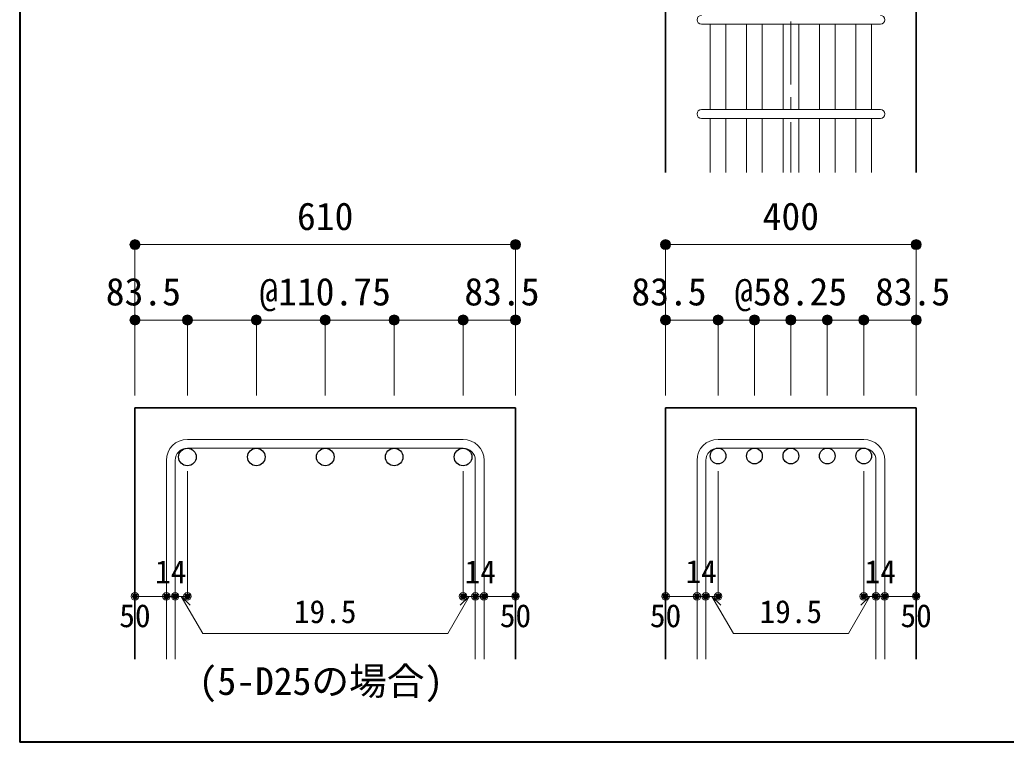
# Model space of a CAD drawing. Units: millimetres at full size, sheet at 1:20; details may follow other scales. Extents: x -3982 to 3969, y -2797 to 2801.
# Drawn here: x -3982 to -2411, y -2797 to -1647 of the extents above; entities that cross this region are included whole.
import ezdxf
from ezdxf.enums import TextEntityAlignment as Align

# ---------------------------------------------------------------- set-up
doc = ezdxf.new("R2010")
doc.units = ezdxf.units.MM
doc.header["$LTSCALE"] = 20
doc.header["$PDMODE"] = 32
doc.header["$PDSIZE"] = 12
doc.linetypes.add('CHAIN1', pattern=[8, 5, -1, 1, -1])
for name, color, linetype, lineweight in [('6-1_躯体線', 2, 'Continuous', 35), ('6-5_梁主筋', 7, 'Continuous', 18), ('6-6_S.T.P.', 7, 'Continuous', 18), ('6-7_文字', 7, 'Continuous', 18), ('6-D_寸法', 4, 'Continuous', 9), ('F-0_枠', 6, 'Continuous', 40)]:
    doc.layers.add(name, color=color, linetype=linetype, lineweight=lineweight)
doc.styles.add('ＭＳ ゴシック', font='')
doc.styles.get('ＭＳ ゴシック').set_extended_font_data('MS Gothic')

msp = doc.modelspace()

# ---------------------------------------------------------------- linework, layer by layer
at = {"layer": '6-1_躯体線'}
for p, q in [((-2554.37, -1889.67), (-2554.37, -1489.67)), ((-3798.38, -2264.67), (-3798.38, -2664.67)), ((-3798.38, -2264.67), (-3192.38, -2264.67)), ((-3192.38, -2264.67), (-3192.38, -2664.67)), ((-2953.37, -2264.67), (-2953.37, -2664.67)), ((-2953.37, -2264.67), (-2554.37, -2264.67)), ((-2554.37, -2264.67), (-2554.37, -2664.67))]:
    msp.add_line(p, q, dxfattribs=at)
msp.add_lwpolyline([(-2953.37, -1889.67), (-2953.37, -1489.67), (-3153.87, -1489.67)], dxfattribs=at)
at = {"layer": '6-5_梁主筋'}
for p, q in [((-2882.37, -1653.67), (-2882.37, -1789.67)), ((-2857.37, -1653.67), (-2857.37, -1789.67)), ((-2824.37, -1653.67), (-2824.37, -1789.67)), ((-2799.37, -1653.67), (-2799.37, -1789.67)), ((-2766.37, -1653.67), (-2766.37, -1789.67)), ((-2741.37, -1653.67), (-2741.37, -1789.67)), ((-2708.37, -1653.67), (-2708.37, -1789.67)), ((-2683.37, -1653.67), (-2683.37, -1789.67)), ((-2650.37, -1653.67), (-2650.37, -1789.67)), ((-2625.37, -1653.67), (-2625.37, -1789.67)), ((-2882.37, -1803.67), (-2882.37, -1889.67)), ((-2857.37, -1803.67), (-2857.37, -1889.67)), ((-2824.37, -1803.67), (-2824.37, -1889.67)), ((-2799.37, -1803.67), (-2799.37, -1889.67)), ((-2766.37, -1803.67), (-2766.37, -1889.67)), ((-2741.37, -1803.67), (-2741.37, -1889.67)), ((-2708.37, -1803.67), (-2708.37, -1889.67)), ((-2683.37, -1803.67), (-2683.37, -1889.67)), ((-2650.37, -1803.67), (-2650.37, -1889.67)), ((-2625.37, -1803.67), (-2625.37, -1889.67))]:
    msp.add_line(p, q, dxfattribs=at)
at = {"layer": '6-5_梁主筋', "color": 3, "lineweight": 25}
for centre, radius in [((-3714.88, -2342.67), 14), ((-3605.13, -2342.67), 14), ((-3495.38, -2342.67), 14), ((-3385.63, -2342.67), 14), ((-3275.88, -2342.67), 14), ((-2869.87, -2341.17), 12.5), ((-2811.87, -2341.17), 12.5), ((-2753.87, -2341.17), 12.5), ((-2695.87, -2341.17), 12.5), ((-2637.87, -2341.17), 12.5)]:
    msp.add_circle(centre, radius, dxfattribs=at)
at = {"layer": '6-6_S.T.P.'}
for p, q in [((-2896.37, -1653.67), (-2611.76, -1653.67)), ((-2896.37, -1789.67), (-2611.76, -1789.67)), ((-2896.37, -1803.67), (-2611.76, -1803.67)), ((-3275.88, -2314.67), (-3714.88, -2314.67)), ((-2637.87, -2314.67), (-2869.87, -2314.67)), ((-3275.88, -2328.67), (-3714.88, -2328.67)), ((-2637.87, -2328.67), (-2869.87, -2328.67)), ((-3748.38, -2348.17), (-3748.38, -2664.67)), ((-3734.38, -2348.17), (-3734.38, -2664.67)), ((-3256.38, -2348.17), (-3256.38, -2664.67)), ((-3242.38, -2348.17), (-3242.38, -2664.67)), ((-2903.37, -2348.17), (-2903.37, -2664.67)), ((-2889.37, -2348.17), (-2889.37, -2664.67)), ((-2618.37, -2348.17), (-2618.37, -2664.67)), ((-2604.37, -2348.17), (-2604.37, -2664.67))]:
    msp.add_line(p, q, dxfattribs=at)
at = {"layer": '6-6_S.T.P.', "color": 4, "lineweight": 9}
for p, q in [((-2869.87, -2124.67), (-2811.87, -2124.67)), ((-2811.87, -2124.67), (-2753.87, -2124.67)), ((-2753.87, -2124.67), (-2695.87, -2124.67)), ((-2695.87, -2124.67), (-2637.87, -2124.67))]:
    msp.add_line(p, q, dxfattribs=at)
at = {"layer": '6-6_S.T.P.'}
for centre, radius, start, end in [((-2896.37, -1646.67), 7, 90, 270), ((-2611.37, -1646.67), 7, 270, 90), ((-2896.37, -1796.67), 7, 90, 270), ((-2611.37, -1796.67), 7, 270, 90), ((-3714.88, -2348.17), 33.5, 90, 180), ((-3275.88, -2348.17), 33.5, 0, 90), ((-2869.87, -2348.17), 33.5, 90, 180), ((-2637.87, -2348.17), 33.5, 0, 90), ((-3714.88, -2348.17), 19.5, 90, 180), ((-3275.88, -2348.17), 19.5, 0, 90), ((-2869.87, -2348.17), 19.5, 90, 180), ((-2637.87, -2348.17), 19.5, 0, 90)]:
    msp.add_arc(centre, radius, start, end, dxfattribs=at)
for p in [(-2869.87, -2124.67), (-2811.87, -2124.67), (-2753.87, -2124.67), (-2695.87, -2124.67), (-2637.87, -2124.67)]:
    msp.add_point(p, dxfattribs=at)
at = {"layer": '6-D_寸法', "linetype": 'CHAIN1'}
msp.add_line((-2753.87, -689.67), (-2753.87, -1889.67), dxfattribs=at)
at = {"layer": '6-D_寸法'}
for p, q in [((-3798.38, -2004.67), (-3192.38, -2004.67)), ((-3192.38, -2004.67), (-3192.38, -2124.67)), ((-2953.37, -2004.67), (-2554.37, -2004.67)), ((-2554.37, -2004.67), (-2554.37, -2124.67)), ((-3798.38, -2124.67), (-3798.38, -2244.67)), ((-3714.88, -2124.67), (-3714.88, -2244.67)), ((-3714.88, -2124.67), (-3605.13, -2124.67)), ((-3605.13, -2124.67), (-3605.13, -2244.67)), ((-3605.13, -2124.67), (-3495.38, -2124.67)), ((-3495.38, -2124.67), (-3495.38, -2244.67)), ((-3495.38, -2124.67), (-3385.63, -2124.67)), ((-3385.63, -2124.67), (-3385.63, -2244.67)), ((-3385.63, -2124.67), (-3275.88, -2124.67)), ((-3275.88, -2124.67), (-3275.88, -2244.67)), ((-3275.88, -2124.67), (-3192.38, -2124.67)), ((-3192.38, -2124.67), (-3192.38, -2244.67)), ((-2953.37, -2124.67), (-2953.37, -2244.67)), ((-2869.87, -2124.67), (-2869.87, -2244.67)), ((-2811.87, -2124.67), (-2811.87, -2244.67)), ((-2753.87, -2124.67), (-2753.87, -2244.67)), ((-2695.87, -2124.67), (-2695.87, -2244.67)), ((-2637.87, -2124.67), (-2637.87, -2244.67)), ((-2637.87, -2124.67), (-2554.37, -2124.67)), ((-2554.37, -2124.67), (-2554.37, -2244.67)), ((-3714.88, -2564.67), (-3714.88, -2365.34)), ((-3275.88, -2564.67), (-3275.88, -2365.34)), ((-2869.87, -2564.67), (-2869.87, -2365.34)), ((-2637.87, -2564.67), (-2637.87, -2365.34)), ((-3798.38, -2564.67), (-3748.38, -2564.67)), ((-3748.38, -2564.67), (-3714.88, -2564.67)), ((-3724.63, -2564.67), (-3710.49, -2578.81)), ((-3724.63, -2564.67), (-3690.41, -2623.95)), ((-3266.13, -2564.67), (-3300.35, -2623.95)), ((-3266.13, -2564.67), (-3280.27, -2578.81)), ((-3275.88, -2564.67), (-3192.38, -2564.67)), ((-3256.38, -2564.67), (-3242.38, -2564.67)), ((-2953.37, -2564.67), (-2903.37, -2564.67)), ((-2903.37, -2564.67), (-2869.87, -2564.67)), ((-2879.62, -2564.67), (-2865.48, -2578.81)), ((-2879.62, -2564.67), (-2845.39, -2623.95)), ((-2628.12, -2564.67), (-2662.34, -2623.95)), ((-2628.12, -2564.67), (-2642.26, -2578.81)), ((-2637.87, -2564.67), (-2554.37, -2564.67)), ((-2618.37, -2564.67), (-2604.37, -2564.67)), ((-3690.41, -2623.95), (-3300.35, -2623.95)), ((-2845.39, -2623.95), (-2662.34, -2623.95))]:
    msp.add_line(p, q, dxfattribs=at)
for points in [[(-3798.38, -2004.67), (-3798.38, -2124.67), (-3714.88, -2124.67)], [(-2953.37, -2004.67), (-2953.37, -2124.67), (-2869.87, -2124.67)]]:
    msp.add_lwpolyline(points, dxfattribs=at)
for centre, radius in [((-3798.38, -2004.67), 8), ((-3798.38, -2004.67), 7.2), ((-3798.38, -2004.67), 6.4), ((-3798.38, -2004.67), 5.6), ((-3798.38, -2004.67), 4.8), ((-3798.38, -2004.67), 4), ((-3798.38, -2004.67), 3.2), ((-3798.38, -2004.67), 2.4), ((-3798.38, -2004.67), 1.6), ((-3798.38, -2004.67), 0.8), ((-3192.38, -2004.67), 8), ((-3192.38, -2004.67), 7.2), ((-3192.38, -2004.67), 6.4), ((-3192.38, -2004.67), 5.6), ((-3192.38, -2004.67), 4.8), ((-3192.38, -2004.67), 4), ((-3192.38, -2004.67), 3.2), ((-3192.38, -2004.67), 2.4), ((-3192.38, -2004.67), 1.6), ((-3192.38, -2004.67), 0.8), ((-2953.37, -2004.67), 8), ((-2953.37, -2004.67), 7.2), ((-2953.37, -2004.67), 6.4), ((-2953.37, -2004.67), 5.6), ((-2953.37, -2004.67), 4.8), ((-2953.37, -2004.67), 4), ((-2953.37, -2004.67), 3.2), ((-2953.37, -2004.67), 2.4), ((-2953.37, -2004.67), 1.6), ((-2953.37, -2004.67), 0.8), ((-2554.37, -2004.67), 8), ((-2554.37, -2004.67), 7.2), ((-2554.37, -2004.67), 6.4), ((-2554.37, -2004.67), 5.6), ((-2554.37, -2004.67), 4.8), ((-2554.37, -2004.67), 4), ((-2554.37, -2004.67), 3.2), ((-2554.37, -2004.67), 2.4), ((-2554.37, -2004.67), 1.6), ((-2554.37, -2004.67), 0.8), ((-3798.38, -2124.67), 8), ((-3798.38, -2124.67), 7.2), ((-3798.38, -2124.67), 6.4), ((-3798.38, -2124.67), 5.6), ((-3798.38, -2124.67), 4.8), ((-3798.38, -2124.67), 4), ((-3714.88, -2124.67), 8), ((-3714.88, -2124.67), 7.2), ((-3714.88, -2124.67), 6.4), ((-3714.88, -2124.67), 5.6), ((-3714.88, -2124.67), 4.8), ((-3714.88, -2124.67), 4), ((-3605.13, -2124.67), 8), ((-3605.13, -2124.67), 7.2), ((-3605.13, -2124.67), 6.4), ((-3605.13, -2124.67), 5.6), ((-3605.13, -2124.67), 4.8), ((-3605.13, -2124.67), 4), ((-3495.38, -2124.67), 8), ((-3495.38, -2124.67), 7.2), ((-3495.38, -2124.67), 6.4), ((-3495.38, -2124.67), 5.6), ((-3495.38, -2124.67), 4.8), ((-3495.38, -2124.67), 4), ((-3385.63, -2124.67), 8), ((-3385.63, -2124.67), 7.2), ((-3385.63, -2124.67), 6.4), ((-3385.63, -2124.67), 5.6), ((-3385.63, -2124.67), 4.8), ((-3385.63, -2124.67), 4), ((-3275.88, -2124.67), 8), ((-3275.88, -2124.67), 7.2), ((-3275.88, -2124.67), 6.4), ((-3275.88, -2124.67), 5.6), ((-3275.88, -2124.67), 4.8), ((-3275.88, -2124.67), 4), ((-3192.38, -2124.67), 8), ((-3192.38, -2124.67), 7.2), ((-3192.38, -2124.67), 6.4), ((-3192.38, -2124.67), 5.6), ((-3192.38, -2124.67), 4.8), ((-3192.38, -2124.67), 4), ((-2953.37, -2124.67), 8), ((-2953.37, -2124.67), 7.2), ((-2953.37, -2124.67), 6.4), ((-2953.37, -2124.67), 5.6), ((-2953.37, -2124.67), 4.8), ((-2953.37, -2124.67), 4), ((-2869.87, -2124.67), 8), ((-2869.87, -2124.67), 7.2), ((-2869.87, -2124.67), 6.4), ((-2869.87, -2124.67), 5.6), ((-2869.87, -2124.67), 4.8), ((-2869.87, -2124.67), 4), ((-2811.87, -2124.67), 8), ((-2811.87, -2124.67), 7.2), ((-2811.87, -2124.67), 6.4), ((-2811.87, -2124.67), 5.6), ((-2811.87, -2124.67), 4.8), ((-2811.87, -2124.67), 4), ((-2753.87, -2124.67), 8), ((-2753.87, -2124.67), 7.2), ((-2753.87, -2124.67), 6.4), ((-2753.87, -2124.67), 5.6), ((-2753.87, -2124.67), 4.8), ((-2753.87, -2124.67), 4), ((-2695.87, -2124.67), 8), ((-2695.87, -2124.67), 7.2), ((-2695.87, -2124.67), 6.4), ((-2695.87, -2124.67), 5.6), ((-2695.87, -2124.67), 4.8), ((-2695.87, -2124.67), 4), ((-2637.87, -2124.67), 8), ((-2637.87, -2124.67), 7.2), ((-2637.87, -2124.67), 6.4), ((-2637.87, -2124.67), 5.6), ((-2637.87, -2124.67), 4.8), ((-2637.87, -2124.67), 4), ((-2554.37, -2124.67), 8), ((-2554.37, -2124.67), 7.2), ((-2554.37, -2124.67), 6.4), ((-2554.37, -2124.67), 5.6), ((-2554.37, -2124.67), 4.8), ((-2554.37, -2124.67), 4), ((-3798.38, -2124.67), 3.2), ((-3798.38, -2124.67), 2.4), ((-3798.38, -2124.67), 1.6), ((-3798.38, -2124.67), 0.8), ((-3714.88, -2124.67), 3.2), ((-3714.88, -2124.67), 2.4), ((-3714.88, -2124.67), 1.6), ((-3714.88, -2124.67), 0.8), ((-3605.13, -2124.67), 3.2), ((-3605.13, -2124.67), 2.4), ((-3605.13, -2124.67), 1.6), ((-3605.13, -2124.67), 0.8), ((-3495.38, -2124.67), 3.2), ((-3495.38, -2124.67), 2.4), ((-3495.38, -2124.67), 1.6), ((-3495.38, -2124.67), 0.8), ((-3385.63, -2124.67), 3.2), ((-3385.63, -2124.67), 2.4), ((-3385.63, -2124.67), 1.6), ((-3385.63, -2124.67), 0.8), ((-3275.88, -2124.67), 3.2), ((-3275.88, -2124.67), 2.4), ((-3275.88, -2124.67), 1.6), ((-3275.88, -2124.67), 0.8), ((-3192.38, -2124.67), 3.2), ((-3192.38, -2124.67), 2.4), ((-3192.38, -2124.67), 1.6), ((-3192.38, -2124.67), 0.8), ((-2953.37, -2124.67), 3.2), ((-2953.37, -2124.67), 2.4), ((-2953.37, -2124.67), 1.6), ((-2953.37, -2124.67), 0.8), ((-2869.87, -2124.67), 3.2), ((-2869.87, -2124.67), 2.4), ((-2869.87, -2124.67), 1.6), ((-2869.87, -2124.67), 0.8), ((-2811.87, -2124.67), 3.2), ((-2811.87, -2124.67), 2.4), ((-2811.87, -2124.67), 1.6), ((-2811.87, -2124.67), 0.8), ((-2753.87, -2124.67), 3.2), ((-2753.87, -2124.67), 2.4), ((-2753.87, -2124.67), 1.6), ((-2753.87, -2124.67), 0.8), ((-2695.87, -2124.67), 3.2), ((-2695.87, -2124.67), 2.4), ((-2695.87, -2124.67), 1.6), ((-2695.87, -2124.67), 0.8), ((-2637.87, -2124.67), 3.2), ((-2637.87, -2124.67), 2.4), ((-2637.87, -2124.67), 1.6), ((-2637.87, -2124.67), 0.8), ((-2554.37, -2124.67), 3.2), ((-2554.37, -2124.67), 2.4), ((-2554.37, -2124.67), 1.6), ((-2554.37, -2124.67), 0.8), ((-3798.38, -2564.67), 4), ((-3748.38, -2564.67), 4), ((-3734.38, -2564.67), 4), ((-3714.88, -2564.67), 4), ((-3275.88, -2564.67), 4), ((-3256.38, -2564.67), 4), ((-3242.38, -2564.67), 4), ((-3192.38, -2564.67), 4), ((-2953.37, -2564.67), 4), ((-2903.37, -2564.67), 4), ((-2889.37, -2564.67), 4), ((-2869.87, -2564.67), 4), ((-2637.87, -2564.67), 4), ((-2618.37, -2564.67), 4), ((-2604.37, -2564.67), 4), ((-2554.37, -2564.67), 4), ((-3798.38, -2564.67), 3.6), ((-3798.38, -2564.67), 3.2), ((-3798.38, -2564.67), 2.8), ((-3798.38, -2564.67), 2.4), ((-3798.38, -2564.67), 2), ((-3798.38, -2564.67), 1.6), ((-3798.38, -2564.67), 1.2), ((-3798.38, -2564.67), 0.8), ((-3798.38, -2564.67), 0.4), ((-3748.38, -2564.67), 3.6), ((-3748.38, -2564.67), 3.2), ((-3748.38, -2564.67), 2.8), ((-3748.38, -2564.67), 2.4), ((-3748.38, -2564.67), 2), ((-3748.38, -2564.67), 1.6), ((-3748.38, -2564.67), 1.2), ((-3748.38, -2564.67), 0.8), ((-3748.38, -2564.67), 0.4), ((-3734.38, -2564.67), 3.6), ((-3734.38, -2564.67), 3.2), ((-3734.38, -2564.67), 2.8), ((-3734.38, -2564.67), 2.4), ((-3734.38, -2564.67), 2), ((-3734.38, -2564.67), 1.6), ((-3734.38, -2564.67), 1.2), ((-3734.38, -2564.67), 0.8), ((-3734.38, -2564.67), 0.4), ((-3714.88, -2564.67), 3.6), ((-3714.88, -2564.67), 3.2), ((-3714.88, -2564.67), 2.8), ((-3714.88, -2564.67), 2.4), ((-3714.88, -2564.67), 2), ((-3714.88, -2564.67), 1.6), ((-3714.88, -2564.67), 1.2), ((-3714.88, -2564.67), 0.8), ((-3714.88, -2564.67), 0.4), ((-3275.88, -2564.67), 3.6), ((-3275.88, -2564.67), 3.2), ((-3275.88, -2564.67), 2.8), ((-3275.88, -2564.67), 2.4), ((-3275.88, -2564.67), 2), ((-3275.88, -2564.67), 1.6), ((-3275.88, -2564.67), 1.2), ((-3275.88, -2564.67), 0.8), ((-3275.88, -2564.67), 0.4), ((-3256.38, -2564.67), 3.6), ((-3256.38, -2564.67), 3.2), ((-3256.38, -2564.67), 2.8), ((-3256.38, -2564.67), 2.4), ((-3256.38, -2564.67), 2), ((-3256.38, -2564.67), 1.6), ((-3256.38, -2564.67), 1.2), ((-3256.38, -2564.67), 0.8), ((-3256.38, -2564.67), 0.4), ((-3242.38, -2564.67), 3.6), ((-3242.38, -2564.67), 3.2), ((-3242.38, -2564.67), 2.8), ((-3242.38, -2564.67), 2.4), ((-3242.38, -2564.67), 2), ((-3242.38, -2564.67), 1.6), ((-3242.38, -2564.67), 1.2), ((-3242.38, -2564.67), 0.8), ((-3242.38, -2564.67), 0.4), ((-3192.38, -2564.67), 3.6), ((-3192.38, -2564.67), 3.2), ((-3192.38, -2564.67), 2.8), ((-3192.38, -2564.67), 2.4), ((-3192.38, -2564.67), 2), ((-3192.38, -2564.67), 1.6), ((-3192.38, -2564.67), 1.2), ((-3192.38, -2564.67), 0.8), ((-3192.38, -2564.67), 0.4), ((-2953.37, -2564.67), 3.6), ((-2953.37, -2564.67), 3.2), ((-2953.37, -2564.67), 2.8), ((-2953.37, -2564.67), 2.4), ((-2953.37, -2564.67), 2), ((-2953.37, -2564.67), 1.6), ((-2953.37, -2564.67), 1.2), ((-2953.37, -2564.67), 0.8), ((-2953.37, -2564.67), 0.4), ((-2903.37, -2564.67), 3.6), ((-2903.37, -2564.67), 3.2), ((-2903.37, -2564.67), 2.8), ((-2903.37, -2564.67), 2.4), ((-2903.37, -2564.67), 2), ((-2903.37, -2564.67), 1.6), ((-2903.37, -2564.67), 1.2), ((-2903.37, -2564.67), 0.8), ((-2903.37, -2564.67), 0.4), ((-2889.37, -2564.67), 3.6), ((-2889.37, -2564.67), 3.2), ((-2889.37, -2564.67), 2.8), ((-2889.37, -2564.67), 2.4), ((-2889.37, -2564.67), 2), ((-2889.37, -2564.67), 1.6), ((-2889.37, -2564.67), 1.2), ((-2889.37, -2564.67), 0.8), ((-2889.37, -2564.67), 0.4), ((-2869.87, -2564.67), 3.6), ((-2869.87, -2564.67), 3.2), ((-2869.87, -2564.67), 2.8), ((-2869.87, -2564.67), 2.4), ((-2869.87, -2564.67), 2), ((-2869.87, -2564.67), 1.6), ((-2869.87, -2564.67), 1.2), ((-2869.87, -2564.67), 0.8), ((-2869.87, -2564.67), 0.4), ((-2637.87, -2564.67), 3.6), ((-2637.87, -2564.67), 3.2), ((-2637.87, -2564.67), 2.8), ((-2637.87, -2564.67), 2.4), ((-2637.87, -2564.67), 2), ((-2637.87, -2564.67), 1.6), ((-2637.87, -2564.67), 1.2), ((-2637.87, -2564.67), 0.8), ((-2637.87, -2564.67), 0.4), ((-2618.37, -2564.67), 3.6), ((-2618.37, -2564.67), 3.2), ((-2618.37, -2564.67), 2.8), ((-2618.37, -2564.67), 2.4), ((-2618.37, -2564.67), 2), ((-2618.37, -2564.67), 1.6), ((-2618.37, -2564.67), 1.2), ((-2618.37, -2564.67), 0.8), ((-2618.37, -2564.67), 0.4), ((-2604.37, -2564.67), 3.6), ((-2604.37, -2564.67), 3.2), ((-2604.37, -2564.67), 2.8), ((-2604.37, -2564.67), 2.4), ((-2604.37, -2564.67), 2), ((-2604.37, -2564.67), 1.6), ((-2604.37, -2564.67), 1.2), ((-2604.37, -2564.67), 0.8), ((-2604.37, -2564.67), 0.4), ((-2554.37, -2564.67), 3.6), ((-2554.37, -2564.67), 3.2), ((-2554.37, -2564.67), 2.8), ((-2554.37, -2564.67), 2.4), ((-2554.37, -2564.67), 2), ((-2554.37, -2564.67), 1.6), ((-2554.37, -2564.67), 1.2), ((-2554.37, -2564.67), 0.8), ((-2554.37, -2564.67), 0.4)]:
    msp.add_circle(centre, radius, dxfattribs=at)
at = {"layer": '6-D_寸法', "color": 7}
for p in [(-3798.38, -2004.67), (-3192.38, -2004.67), (-2953.37, -2004.67), (-2554.37, -2004.67), (-3798.38, -2124.67), (-3714.88, -2124.67), (-3605.13, -2124.67), (-3495.38, -2124.67), (-3385.63, -2124.67), (-3275.88, -2124.67), (-3192.38, -2124.67), (-2953.37, -2124.67), (-2869.87, -2124.67), (-2811.87, -2124.67), (-2753.87, -2124.67), (-2695.87, -2124.67), (-2637.87, -2124.67), (-2554.37, -2124.67), (-3798.38, -2564.67), (-3748.38, -2564.67), (-3734.38, -2564.67), (-3714.88, -2564.67), (-3275.88, -2564.67), (-3256.38, -2564.67), (-3242.38, -2564.67), (-3192.38, -2564.67), (-2953.37, -2564.67), (-2903.37, -2564.67), (-2889.37, -2564.67), (-2869.87, -2564.67), (-2637.87, -2564.67), (-2618.37, -2564.67), (-2604.37, -2564.67), (-2554.37, -2564.67)]:
    msp.add_point(p, dxfattribs=at)
at = {"layer": 'F-0_枠'}
for p in [(-3981.92, 2800.77), (3969.4, -2796.83)]:
    msp.add_line(p, (-3981.92, -2796.83), dxfattribs=at)

# ---------------------------------------------------------------- texts
at = {"layer": '6-7_文字', "style": 'ＭＳ ゴシック'}
msp.add_text('(5-D25の場合)', height=43.99, dxfattribs=at).set_placement((-3696.99, -2734.67), align=Align.BOTTOM_LEFT)
at = {"layer": '6-D_寸法', "style": 'ＭＳ ゴシック'}
for s, height, p in [('610', 43.99, (-3540.38, -1994.67)), ('400', 43.99, (-2798.87, -1994.67)), ('83.5', 43.99, (-3844.88, -2114.67)), ('@110.75', 43.99, (-3600.38, -2114.67)), ('83.5', 43.99, (-3273.88, -2114.67)), ('83.5', 43.99, (-3007.87, -2114.67)), ('@58.25', 43.99, (-2843.87, -2114.67)), ('83.5', 43.99, (-2619.87, -2114.67)), ('14', 36.66, (-3766.42, -2554.68)), ('14', 36.66, (-3273.46, -2554.78)), ('14', 36.66, (-2921.73, -2554.38)), ('14', 36.66, (-2636.48, -2554.59)), ('19.5', 36.66, (-3545.38, -2618.14)), ('19.5', 36.66, (-2803.87, -2618.14)), ('50', 36.66, (-3823.38, -2624.67)), ('50', 36.66, (-3217.38, -2624.67)), ('50', 36.66, (-2978.37, -2624.67)), ('50', 36.66, (-2579.37, -2624.67))]:
    msp.add_text(s, height=height, dxfattribs=at).set_placement(p, align=Align.BOTTOM_LEFT)

doc.saveas('drawing.dxf')
